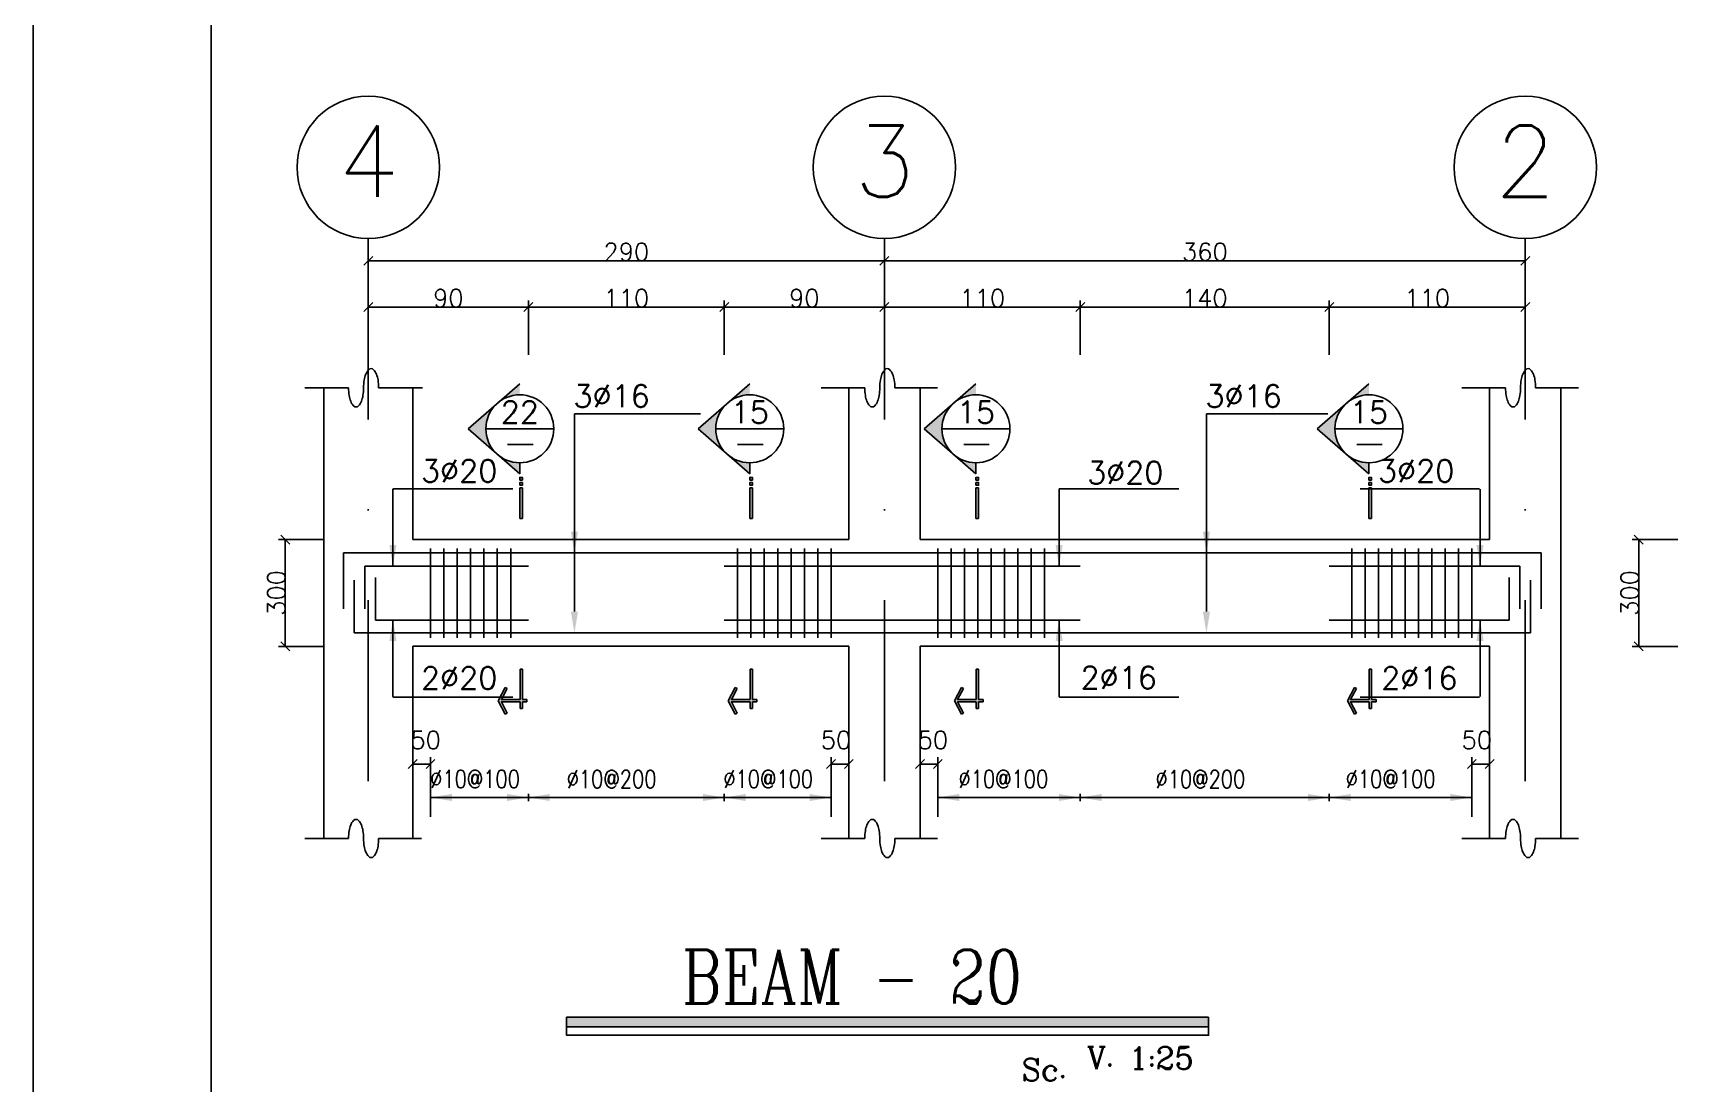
# Model space of a CAD drawing. Header units: millimetres. Extents: x -231 to 30223, y -7037 to 7120.
# Drawn here: x 9262 to 11124, y -4279 to -3098 of the extents above; entities that cross this region are included whole.
import ezdxf
from ezdxf.enums import TextEntityAlignment as Align

# ---------------------------------------------------------------- set-up
doc = ezdxf.new("R2010")
doc.units = ezdxf.units.MM
doc.linetypes.add('DASHDOTX2', pattern=[50.8, 25.4, -12.7, 0, -12.7])
for name, color, linetype in [('2', 2, 'Continuous'), ('3', 3, 'Continuous'), ('44', 150, 'Continuous'), ('5', 7, 'Continuous'), ('ax', 1, 'DASHDOTX2'), ('CADR', 2, 'Continuous'), ('COV', 4, 'Continuous'), ('DIM', 1, 'Continuous'), ('DST', 1, 'Continuous'), ('HAT', 4, 'Continuous'), ('KH', 3, 'Continuous'), ('STT', 6, 'Continuous'), ('TEX', 4, 'Continuous'), ('TX', 2, 'Continuous'), ('TX1', 3, 'Continuous')]:
    doc.layers.add(name, color=color, linetype=linetype)
doc.styles.add('RC2', font='ROMANC.SHX', dxfattribs={"height": 25})
doc.styles.add('RC5', font='ROMANC.SHX', dxfattribs={"height": 50})
doc.styles.add('ROMANS', font='romans.shx')
doc.dimstyles.new('SC25', dxfattribs={"dimscale": 0.1, "dimtxt": 200, "dimasz": 0.5, "dimexe": 75, "dimexo": 0, "dimgap": 0, "dimtad": 1, "dimdec": 0, "dimlfac": 2.5, "dimdsep": 46, "dimtxsty": 'ROMANS', "dimblk": 'TIC', "dimcen": 0, "dimclrd": 44, "dimclre": 13, "dimclrt": 62, "dimadec": 0, "dimazin": 0, "dimtfac": 0.925926, "dimtdec": 0, "dimtix": 1, "dimtmove": 2, "dimatfit": 3, "dimldrblk": 'TIC', "dimfxl": 1, "dimtolj": 1, "dimarcsym": 0})
doc.dimstyles.new('SC50', dxfattribs={"dimscale": 0.1, "dimtxt": 200, "dimasz": 0.5, "dimexe": 75, "dimexo": 0, "dimgap": 0, "dimtad": 1, "dimdec": 0, "dimlfac": 0.5, "dimdsep": 46, "dimtxsty": 'ROMANS', "dimblk": 'TIC', "dimcen": 0, "dimclrd": 44, "dimclre": 1, "dimclrt": 62, "dimadec": 0, "dimazin": 0, "dimtfac": 0.925926, "dimtdec": 0, "dimtix": 1, "dimtmove": 2, "dimatfit": 3, "dimldrblk": 'TIC', "dimfxl": 1, "dimtolj": 1, "dimarcsym": 0})

# ---------------------------------------------------------------- blocks, each defined once
blk = doc.blocks.new('TIC')
blk.add_line((-100, -100), (100, 100))
blk = doc.blocks.new('*D483')
at = {"layer": 'DIM', "color": 1, "lineweight": -2, "transparency": 16777216}
for p, q in [((9638.6, -3405.7), (9638.6, -3398.2)), ((9818.6, -3459.5), (9818.6, -3398.2))]:
    blk.add_line(p, q, dxfattribs=at)
at = {"layer": 'DIM', "color": 44, "lineweight": -2, "transparency": 16777216}
blk.add_line((9638.7, -3405.7), (9818.6, -3405.7), dxfattribs=at)
at = {"layer": 'DIM', "color": 44, "lineweight": -2, "transparency": 16777216, "xscale": 0.05, "yscale": 0.05, "zscale": 0.05, "rotation": 180}
blk.add_blockref('TIC', (9638.6, -3405.7), dxfattribs=at)
at = {"layer": 'DIM', "color": 44, "lineweight": -2, "transparency": 16777216, "xscale": 0.05, "yscale": 0.05, "zscale": 0.05}
blk.add_blockref('TIC', (9818.6, -3405.7), dxfattribs=at)
at = {"layer": 'DIM', "color": 62, "transparency": 16777216, "insert": (9728.6, -3395.7), "char_height": 20, "attachment_point": 5, "style": 'ROMANS'}
blk.add_mtext('\\A1;90', dxfattribs=at)
blk = doc.blocks.new('*D484')
at = {"layer": 'DIM', "color": 1, "lineweight": -2, "transparency": 16777216}
for p, q in [((9638.6, -3353.7), (9638.6, -3346.2)), ((10218.6, -3353.7), (10218.6, -3346.2))]:
    blk.add_line(p, q, dxfattribs=at)
at = {"layer": 'DIM', "color": 44, "lineweight": -2, "transparency": 16777216}
blk.add_line((9638.7, -3353.7), (10218.6, -3353.7), dxfattribs=at)
at = {"layer": 'DIM', "color": 44, "lineweight": -2, "transparency": 16777216, "xscale": 0.05, "yscale": 0.05, "zscale": 0.05, "rotation": 180}
blk.add_blockref('TIC', (9638.6, -3353.7), dxfattribs=at)
at = {"layer": 'DIM', "color": 44, "lineweight": -2, "transparency": 16777216, "xscale": 0.05, "yscale": 0.05, "zscale": 0.05}
blk.add_blockref('TIC', (10218.6, -3353.7), dxfattribs=at)
at = {"layer": 'DIM', "color": 62, "transparency": 16777216, "insert": (9928.6, -3343.7), "char_height": 20, "attachment_point": 5, "style": 'ROMANS'}
blk.add_mtext('\\A1;290', dxfattribs=at)
blk = doc.blocks.new('*D485')
at = {"layer": 'DIM', "color": 13, "lineweight": -2, "transparency": 16777216}
for p, q in [((9589.4, -3666.9), (9537.9, -3666.9)), ((9589.4, -3786.9), (9537.9, -3786.9))]:
    blk.add_line(p, q, dxfattribs=at)
at = {"layer": 'DIM', "color": 44, "lineweight": -2, "transparency": 16777216}
blk.add_line((9545.4, -3666.9), (9545.4, -3786.8), dxfattribs=at)
at = {"layer": 'DIM', "color": 44, "lineweight": -2, "transparency": 16777216, "xscale": 0.05, "yscale": 0.05, "zscale": 0.05}
for p, rotation in [((9545.4, -3666.9), 90), ((9545.4, -3786.9), 270)]:
    blk.add_blockref('TIC', p, dxfattribs=dict(at, rotation=rotation))
at = {"layer": 'DIM', "color": 62, "transparency": 16777216, "insert": (9535.4, -3726.9), "char_height": 20, "attachment_point": 5, "rotation": 90, "style": 'ROMANS'}
blk.add_mtext('\\A1;300', dxfattribs=at)
blk = doc.blocks.new('*D761')
at = {"layer": 'DIM', "color": 1, "lineweight": -2, "transparency": 16777216}
for p, q in [((10718.4, -3459.5), (10718.4, -3398.2)), ((10938.6, -3406.6), (10938.6, -3398.2))]:
    blk.add_line(p, q, dxfattribs=at)
at = {"layer": 'DIM', "color": 44, "lineweight": -2, "transparency": 16777216}
blk.add_line((10718.5, -3405.7), (10938.6, -3405.7), dxfattribs=at)
at = {"layer": 'DIM', "color": 44, "lineweight": -2, "transparency": 16777216, "xscale": 0.05, "yscale": 0.05, "zscale": 0.05, "rotation": 180}
blk.add_blockref('TIC', (10718.4, -3405.7), dxfattribs=at)
at = {"layer": 'DIM', "color": 44, "lineweight": -2, "transparency": 16777216, "xscale": 0.05, "yscale": 0.05, "zscale": 0.05}
blk.add_blockref('TIC', (10938.6, -3405.7), dxfattribs=at)
at = {"layer": 'DIM', "color": 62, "transparency": 16777216, "insert": (10828.5, -3395.7), "char_height": 20, "attachment_point": 5, "style": 'ROMANS'}
blk.add_mtext('\\A1;110', dxfattribs=at)
blk = doc.blocks.new('*D487')
at = {"layer": 'DIM', "color": 1, "lineweight": -2, "transparency": 16777216}
for p, q in [((10038.6, -3459.5), (10038.6, -3398.2)), ((10218.6, -3405.7), (10218.6, -3398.2))]:
    blk.add_line(p, q, dxfattribs=at)
at = {"layer": 'DIM', "color": 44, "lineweight": -2, "transparency": 16777216}
blk.add_line((10218.6, -3405.7), (10038.7, -3405.7), dxfattribs=at)
at = {"layer": 'DIM', "color": 44, "lineweight": -2, "transparency": 16777216, "xscale": 0.05, "yscale": 0.05, "zscale": 0.05, "rotation": 180}
blk.add_blockref('TIC', (10038.6, -3405.7), dxfattribs=at)
at = {"layer": 'DIM', "color": 44, "lineweight": -2, "transparency": 16777216, "xscale": 0.05, "yscale": 0.05, "zscale": 0.05}
blk.add_blockref('TIC', (10218.6, -3405.7), dxfattribs=at)
at = {"layer": 'DIM', "color": 62, "transparency": 16777216, "insert": (10128.6, -3395.7), "char_height": 20, "attachment_point": 5, "style": 'ROMANS'}
blk.add_mtext('\\A1;90', dxfattribs=at)
blk = doc.blocks.new('*D488')
at = {"layer": 'DIM', "color": 1, "lineweight": -2, "transparency": 16777216}
for p, q in [((10218.6, -3405.7), (10218.6, -3398.2)), ((10438.6, -3459.5), (10438.6, -3398.2))]:
    blk.add_line(p, q, dxfattribs=at)
at = {"layer": 'DIM', "color": 44, "lineweight": -2, "transparency": 16777216}
blk.add_line((10218.7, -3405.7), (10438.6, -3405.7), dxfattribs=at)
at = {"layer": 'DIM', "color": 44, "lineweight": -2, "transparency": 16777216, "xscale": 0.05, "yscale": 0.05, "zscale": 0.05, "rotation": 180}
blk.add_blockref('TIC', (10218.6, -3405.7), dxfattribs=at)
at = {"layer": 'DIM', "color": 44, "lineweight": -2, "transparency": 16777216, "xscale": 0.05, "yscale": 0.05, "zscale": 0.05}
blk.add_blockref('TIC', (10438.6, -3405.7), dxfattribs=at)
at = {"layer": 'DIM', "color": 62, "transparency": 16777216, "insert": (10328.6, -3395.7), "char_height": 20, "attachment_point": 5, "style": 'ROMANS'}
blk.add_mtext('\\A1;110', dxfattribs=at)
blk = doc.blocks.new('*D489')
at = {"layer": 'DIM', "color": 1, "lineweight": -2, "transparency": 16777216}
for p, q in [((10438.6, -3459.5), (10438.6, -3398.2)), ((10718.4, -3459.5), (10718.4, -3398.2))]:
    blk.add_line(p, q, dxfattribs=at)
at = {"layer": 'DIM', "color": 44, "lineweight": -2, "transparency": 16777216}
blk.add_line((10438.7, -3405.7), (10718.4, -3405.7), dxfattribs=at)
at = {"layer": 'DIM', "color": 44, "lineweight": -2, "transparency": 16777216, "xscale": 0.05, "yscale": 0.05, "zscale": 0.05, "rotation": 180}
blk.add_blockref('TIC', (10438.6, -3405.7), dxfattribs=at)
at = {"layer": 'DIM', "color": 44, "lineweight": -2, "transparency": 16777216, "xscale": 0.05, "yscale": 0.05, "zscale": 0.05}
blk.add_blockref('TIC', (10718.4, -3405.7), dxfattribs=at)
at = {"layer": 'DIM', "color": 62, "transparency": 16777216, "insert": (10578.5, -3395.7), "char_height": 20, "attachment_point": 5, "style": 'ROMANS'}
blk.add_mtext('\\A1;140', dxfattribs=at)
blk = doc.blocks.new('*D490')
at = {"layer": 'DIM', "color": 1, "lineweight": -2, "transparency": 16777216}
for p, q in [((9818.6, -3405.7), (9818.6, -3398.2)), ((10038.6, -3459.5), (10038.6, -3398.2))]:
    blk.add_line(p, q, dxfattribs=at)
at = {"layer": 'DIM', "color": 44, "lineweight": -2, "transparency": 16777216}
blk.add_line((9818.7, -3405.7), (10038.6, -3405.7), dxfattribs=at)
at = {"layer": 'DIM', "color": 44, "lineweight": -2, "transparency": 16777216, "xscale": 0.05, "yscale": 0.05, "zscale": 0.05, "rotation": 180}
blk.add_blockref('TIC', (9818.6, -3405.7), dxfattribs=at)
at = {"layer": 'DIM', "color": 44, "lineweight": -2, "transparency": 16777216, "xscale": 0.05, "yscale": 0.05, "zscale": 0.05}
blk.add_blockref('TIC', (10038.6, -3405.7), dxfattribs=at)
at = {"layer": 'DIM', "color": 62, "transparency": 16777216, "insert": (9928.6, -3395.7), "char_height": 20, "attachment_point": 5, "style": 'ROMANS'}
blk.add_mtext('\\A1;110', dxfattribs=at)
blk = doc.blocks.new('EEE')
at = {"layer": '5'}
h = blk.add_hatch(color=256, dxfattribs=at)
h.paths.add_polyline_path([(-25.1, 28.8), (-58.1, 0), (-25.1, -28.8, -0.454846)])
h.paths.add_polyline_path([(-25.1, -28.8), (0, -50.6), (0, -38.2, -0.181206)])
h.paths.add_polyline_path([(0, 38.2), (0, 50.6), (-25.1, 28.8, -0.181206)])
h = blk.add_hatch(color=256, dxfattribs=at)
h.paths.add_polyline_path([(2.9, -57.6), (2.9, -54.7), (0, -54.7), (0, -57.6)])
h.paths.add_polyline_path([(0, -63.5), (2.9, -63.5), (2.9, -60.5), (0, -60.5)])
h.paths.add_polyline_path([(2.9, -66.4), (0, -66.4), (0, -100.6), (2.9, -100.6)])
blk.add_hatch(color=256, dxfattribs=at).paths.add_polyline_path([(0.4, -306.8), (0.4, -314.3), (2.9, -314.3), (2.9, -306.8), (8, -306.8), (8, -304.3), (2.9, -304.3), (2.9, -270), (0.4, -270), (0.4, -304.3), (-20.7, -304.3), (-14.1, -291.7), (-16.3, -290.5), (-24.2, -305.6), (-16.3, -320.7), (-14.1, -319.5), (-20.7, -306.8)])
at = {"layer": '2'}
for p, q in [((0, 50.6), (-58.1, 0)), ((0, -50.6), (-58.1, 0)), ((-38.2, 0), (38.2, 0)), ((0, -50.6), (0, -38.2)), ((2.9, -66.4), (0, -66.4)), ((0, -66.4), (0, -100.6)), ((2.9, -66.4), (2.9, -100.6)), ((2.9, -100.6), (0, -100.6)), ((2.9, -270), (0.4, -270)), ((-24.2, -305.6), (-16.3, -290.5)), ((-14.1, -291.7), (-16.3, -290.5)), ((-24.2, -305.6), (-16.3, -320.7)), ((2.9, -314.3), (0.4, -314.3)), ((8, -306.8), (8, -304.3)), ((-14.1, -319.5), (-16.3, -320.7))]:
    blk.add_line(p, q, dxfattribs=at)
for points in [[(0, -57.6), (2.9, -57.6), (2.9, -54.7), (0, -54.7)], [(0, -63.5), (2.9, -63.5), (2.9, -60.5), (0, -60.5)]]:
    blk.add_lwpolyline(points, close=True, dxfattribs=at)
for points in [[(0.4, -270), (0.4, -304.3)], [(2.9, -270), (2.9, -304.3)], [(0.4, -304.3), (-20.7, -304.3), (-14.1, -291.7)], [(0.4, -306.8), (-20.7, -306.8), (-14.1, -319.5)], [(0.4, -306.8), (0.4, -314.3)], [(8, -304.3), (2.9, -304.3)], [(8, -306.8), (2.9, -306.8)], [(2.9, -306.8), (2.9, -314.3)]]:
    blk.add_lwpolyline(points, dxfattribs=at)
blk.add_circle((0, 0), 38.2, dxfattribs=at)
at = {"layer": '3'}
blk.add_line((-13.7, -17.7), (15, -17.7), dxfattribs=at)
at = {"layer": 'TX1', "style": 'ROMANS'}
blk.add_attdef('B', text='', height=25, dxfattribs=at).set_placement((0, 18.7), align=Align.MIDDLE_CENTER)
blk = doc.blocks.new('*D491')
at = {"layer": 'DIM', "color": 13, "lineweight": -2, "transparency": 16777216}
for p, q in [((9688.6, -3919.1), (9688.6, -3911.6)), ((9708.6, -3978.4), (9708.6, -3911.6))]:
    blk.add_line(p, q, dxfattribs=at)
at = {"layer": 'DIM', "color": 44, "lineweight": -2, "transparency": 16777216}
blk.add_line((9708.6, -3919.1), (9688.7, -3919.1), dxfattribs=at)
at = {"layer": 'DIM', "color": 44, "lineweight": -2, "transparency": 16777216, "xscale": 0.05, "yscale": 0.05, "zscale": 0.05, "rotation": 180}
blk.add_blockref('TIC', (9688.6, -3919.1), dxfattribs=at)
at = {"layer": 'DIM', "color": 44, "lineweight": -2, "transparency": 16777216, "xscale": 0.05, "yscale": 0.05, "zscale": 0.05}
blk.add_blockref('TIC', (9708.6, -3919.1), dxfattribs=at)
at = {"layer": 'DIM', "color": 62, "transparency": 16777216, "insert": (9703.1, -3892.1), "char_height": 20, "attachment_point": 5, "style": 'ROMANS'}
blk.add_mtext('\\A1;50', dxfattribs=at)
blk = doc.blocks.new('*D492')
at = {"layer": 'DIM', "color": 13, "lineweight": -2, "transparency": 16777216}
for p, q in [((10158.6, -3978.4), (10158.6, -3911.6)), ((10178.6, -3919.1), (10178.6, -3911.6))]:
    blk.add_line(p, q, dxfattribs=at)
at = {"layer": 'DIM', "color": 44, "lineweight": -2, "transparency": 16777216}
blk.add_line((10158.7, -3919.1), (10178.6, -3919.1), dxfattribs=at)
at = {"layer": 'DIM', "color": 44, "lineweight": -2, "transparency": 16777216, "xscale": 0.05, "yscale": 0.05, "zscale": 0.05, "rotation": 180}
blk.add_blockref('TIC', (10158.6, -3919.1), dxfattribs=at)
at = {"layer": 'DIM', "color": 44, "lineweight": -2, "transparency": 16777216, "xscale": 0.05, "yscale": 0.05, "zscale": 0.05}
blk.add_blockref('TIC', (10178.6, -3919.1), dxfattribs=at)
at = {"layer": 'DIM', "color": 62, "transparency": 16777216, "insert": (10164.2, -3892.1), "char_height": 20, "attachment_point": 5, "style": 'ROMANS'}
blk.add_mtext('\\A1;50', dxfattribs=at)
blk = doc.blocks.new('*D493')
at = {"layer": 'DIM', "color": 13, "lineweight": -2, "transparency": 16777216}
for p, q in [((10258.6, -3919.1), (10258.6, -3911.6)), ((10278.6, -3978.4), (10278.6, -3911.6))]:
    blk.add_line(p, q, dxfattribs=at)
at = {"layer": 'DIM', "color": 44, "lineweight": -2, "transparency": 16777216}
blk.add_line((10278.6, -3919.1), (10258.7, -3919.1), dxfattribs=at)
at = {"layer": 'DIM', "color": 44, "lineweight": -2, "transparency": 16777216, "xscale": 0.05, "yscale": 0.05, "zscale": 0.05, "rotation": 180}
blk.add_blockref('TIC', (10258.6, -3919.1), dxfattribs=at)
at = {"layer": 'DIM', "color": 44, "lineweight": -2, "transparency": 16777216, "xscale": 0.05, "yscale": 0.05, "zscale": 0.05}
blk.add_blockref('TIC', (10278.6, -3919.1), dxfattribs=at)
at = {"layer": 'DIM', "color": 62, "transparency": 16777216, "insert": (10273.1, -3892.1), "char_height": 20, "attachment_point": 5, "style": 'ROMANS'}
blk.add_mtext('\\A1;50', dxfattribs=at)
blk = doc.blocks.new('*D494')
at = {"layer": 'DIM', "color": 13, "lineweight": -2, "transparency": 16777216}
for p, q in [((10878.6, -3978.4), (10878.6, -3911.6)), ((10898.6, -3919.1), (10898.6, -3911.6))]:
    blk.add_line(p, q, dxfattribs=at)
at = {"layer": 'DIM', "color": 44, "lineweight": -2, "transparency": 16777216}
blk.add_line((10878.7, -3919.1), (10898.6, -3919.1), dxfattribs=at)
at = {"layer": 'DIM', "color": 44, "lineweight": -2, "transparency": 16777216, "xscale": 0.05, "yscale": 0.05, "zscale": 0.05, "rotation": 180}
blk.add_blockref('TIC', (10878.6, -3919.1), dxfattribs=at)
at = {"layer": 'DIM', "color": 44, "lineweight": -2, "transparency": 16777216, "xscale": 0.05, "yscale": 0.05, "zscale": 0.05}
blk.add_blockref('TIC', (10898.6, -3919.1), dxfattribs=at)
at = {"layer": 'DIM', "color": 62, "transparency": 16777216, "insert": (10884.2, -3892.1), "char_height": 20, "attachment_point": 5, "style": 'ROMANS'}
blk.add_mtext('\\A1;50', dxfattribs=at)
blk = doc.blocks.new('*D495')
at = {"layer": 'DIM', "color": 1, "lineweight": -2, "transparency": 16777216}
for p, q in [((10218.6, -3353.7), (10218.6, -3346.2)), ((10938.6, -3353.7), (10938.6, -3346.2))]:
    blk.add_line(p, q, dxfattribs=at)
at = {"layer": 'DIM', "color": 44, "lineweight": -2, "transparency": 16777216}
blk.add_line((10218.7, -3353.7), (10938.6, -3353.7), dxfattribs=at)
at = {"layer": 'DIM', "color": 44, "lineweight": -2, "transparency": 16777216, "xscale": 0.05, "yscale": 0.05, "zscale": 0.05, "rotation": 180}
blk.add_blockref('TIC', (10218.6, -3353.7), dxfattribs=at)
at = {"layer": 'DIM', "color": 44, "lineweight": -2, "transparency": 16777216, "xscale": 0.05, "yscale": 0.05, "zscale": 0.05}
blk.add_blockref('TIC', (10938.6, -3353.7), dxfattribs=at)
at = {"layer": 'DIM', "color": 62, "transparency": 16777216, "insert": (10578.6, -3343.7), "char_height": 20, "attachment_point": 5, "style": 'ROMANS'}
blk.add_mtext('\\A1;360', dxfattribs=at)
blk = doc.blocks.new('*D509')
at = {"layer": 'DIM', "color": 13, "lineweight": -2, "transparency": 16777216}
for p, q in [((11110.1, -3666.9), (11058.6, -3666.9)), ((11110.1, -3786.9), (11058.6, -3786.9))]:
    blk.add_line(p, q, dxfattribs=at)
at = {"layer": 'DIM', "color": 44, "lineweight": -2, "transparency": 16777216}
blk.add_line((11066.1, -3666.9), (11066.1, -3786.8), dxfattribs=at)
at = {"layer": 'DIM', "color": 44, "lineweight": -2, "transparency": 16777216, "xscale": 0.05, "yscale": 0.05, "zscale": 0.05}
for p, rotation in [((11066.1, -3666.9), 90), ((11066.1, -3786.9), 270)]:
    blk.add_blockref('TIC', p, dxfattribs=dict(at, rotation=rotation))
at = {"layer": 'DIM', "color": 62, "transparency": 16777216, "insert": (11056.1, -3726.9), "char_height": 20, "attachment_point": 5, "rotation": 90, "style": 'ROMANS'}
blk.add_mtext('\\A1;300', dxfattribs=at)

msp = doc.modelspace()

# ---------------------------------------------------------------- linework, layer by layer
at = {"layer": '2'}
for centre in [(9638.630282, -3248.650895), (10218.630282, -3248.650895), (10938.630282, -3248.650895)]:
    msp.add_circle(centre, 80, dxfattribs=at)
at = {"layer": '3'}
for points in [[(10582.777349, -4203.688297), (9861.418134, -4203.688297), (9861.418134, -4214.349699), (10582.777349, -4214.349699)], [(10582.777349, -4214.349699), (9861.418134, -4214.349699), (9861.418134, -4223.944955), (10582.777349, -4223.944955)]]:
    msp.add_lwpolyline(points, close=True, dxfattribs=at)
msp.add_trace([(9861.418134, -4203.688297), (9861.418134, -4214.349699), (10582.777349, -4203.688297), (10582.777349, -4214.349699)], dxfattribs=at)
at = {"layer": 'ax', "ltscale": 8}
for p, q in [((9638.630282, -3328.650895), (9638.630282, -4022.598841)), ((10218.630282, -3328.650895), (10218.630282, -4022.598841)), ((10938.630282, -3328.650895), (10938.630282, -4022.598841))]:
    msp.add_line(p, q, dxfattribs=at)
at = {"layer": 'CADR', "color": 15}
msp.add_lwpolyline([(17672.062068, -164.718698), (17672.062068, -6104.718698), (9262.062068, -6104.718698), (9262.062068, -164.718698), (17672.062068, -164.718698)], dxfattribs=at)
at = {"layer": 'CADR'}
msp.add_lwpolyline([(17572.062068, -264.718698), (17572.062068, -6004.718698), (9462.062068, -6004.718698), (9462.062068, -264.718698)], close=True, dxfattribs=at)
at = {"layer": 'COV'}
for p, q in [((9588.630282, -3496.375468), (9588.630282, -4002.783152)), ((9688.630282, -3496.375468), (9688.630282, -3666.856874)), ((10178.630282, -3496.375468), (10178.630282, -3666.856874)), ((10258.630282, -3496.375468), (10258.630282, -3666.856874)), ((10898.630282, -3496.375468), (10898.630282, -3666.856874)), ((10978.630282, -3496.375468), (10978.630282, -3786.856874)), ((9688.630282, -3666.856874), (10178.630282, -3666.856874)), ((10258.630282, -3666.856874), (10898.630282, -3666.856874)), ((9688.630282, -3786.856874), (9688.630282, -4002.783152)), ((9688.630282, -3786.856874), (10178.630282, -3786.856874)), ((10178.630282, -3786.856874), (10178.630282, -4002.783152)), ((10258.630282, -3786.856874), (10258.630282, -4002.783152)), ((10258.630282, -3786.856874), (10898.630282, -3786.856874)), ((10898.630282, -3786.856874), (10898.630282, -4002.783152)), ((10978.630282, -3786.856874), (10978.630282, -4002.783152))]:
    msp.add_line(p, q, dxfattribs=at)
at = {"layer": 'DST'}
for p, q in [((9567.357282, -3496.375468), (9616.457622, -3496.375468)), ((9650.274432, -3496.375468), (9699.374772, -3496.375468)), ((10147.357282, -3496.375468), (10196.457622, -3496.375468)), ((10230.274432, -3496.375468), (10278.316715, -3496.375468)), ((10867.357282, -3496.375468), (10916.457622, -3496.375468)), ((10950.274432, -3496.375468), (10998.316715, -3496.375468)), ((9870.279618, -3525.721589), (10012.106222, -3525.721589)), ((9870.279618, -3681.856874), (9870.279618, -3525.721589)), ((10580.409694, -3525.721589), (10716.981075, -3525.721589)), ((10580.409694, -3681.856874), (10580.409694, -3525.721589)), ((9666.333463, -3696.856874), (9666.333463, -3610.376795)), ((9666.833463, -3609.876795), (9800.961711, -3609.876795)), ((9870.279618, -3747.856874), (9870.279618, -3603.789232)), ((10414.84662, -3696.856874), (10414.84662, -3610.376795)), ((10415.34662, -3609.876795), (10549.474868, -3609.876795)), ((10580.409694, -3747.856874), (10580.409694, -3603.789232)), ((10887.318398, -3609.876795), (10753.19015, -3609.876795)), ((10887.818398, -3696.856874), (10887.818398, -3610.376795)), ((9666.333463, -3756.856874), (9666.333463, -3843.336953)), ((10414.84662, -3756.856874), (10414.84662, -3843.336953)), ((10887.818398, -3756.856874), (10887.818398, -3843.336953)), ((9666.833463, -3843.836953), (9800.961711, -3843.836953)), ((10415.34662, -3843.836953), (10549.474868, -3843.836953)), ((10887.318398, -3843.836953), (10753.19015, -3843.836953)), ((9708.630282, -3960.715737), (9708.630282, -3952.715737)), ((9708.630282, -3956.715737), (10158.630282, -3956.715737)), ((9818.630282, -3960.715726), (9818.630282, -3952.715726)), ((9818.630282, -3960.715726), (9818.630282, -3952.715726)), ((9818.630282, -3960.715726), (9818.630282, -3952.715726)), ((9818.630282, -3960.715726), (9818.630282, -3952.715726)), ((10038.630282, -3960.715726), (10038.630282, -3952.715726)), ((10038.630282, -3960.715726), (10038.630282, -3952.715726)), ((10038.630282, -3960.715726), (10038.630282, -3952.715726)), ((10038.630282, -3960.715726), (10038.630282, -3952.715726)), ((10158.630282, -3960.715737), (10158.630282, -3952.715737)), ((10278.630282, -3960.715737), (10278.630282, -3952.715737)), ((10278.630282, -3956.715737), (10878.630282, -3956.715737)), ((10438.630282, -3960.715726), (10438.630282, -3952.715726)), ((10438.630282, -3960.715726), (10438.630282, -3952.715726)), ((10438.630282, -3960.715726), (10438.630282, -3952.715726)), ((10438.630282, -3960.715726), (10438.630282, -3952.715726)), ((10718.446055, -3960.715726), (10718.446055, -3952.715726)), ((10718.446055, -3960.715726), (10718.446055, -3952.715726)), ((10718.446055, -3960.715726), (10718.446055, -3952.715726)), ((10718.446055, -3960.715726), (10718.446055, -3952.715726)), ((10878.630282, -3960.715737), (10878.630282, -3952.715737)), ((10878.630282, -3960.715737), (10878.630282, -3952.715737)), ((9567.357282, -4002.783152), (9616.457622, -4002.783152)), ((9650.274432, -4002.783152), (9698.316715, -4002.783152)), ((10147.357282, -4002.783152), (10196.457622, -4002.783152)), ((10230.274432, -4002.783152), (10278.316715, -4002.783152)), ((10867.357282, -4002.783152), (10916.457622, -4002.783152)), ((10950.274432, -4002.783152), (10998.316715, -4002.783152))]:
    msp.add_line(p, q, dxfattribs=at)
for points in [[(9650.274432, -3496.375468, 0.0403680359), (9649.564791, -3487.600161, 0.0533262152), (9647.798253, -3481.165559, 0.0964678183), (9644.528988, -3476.029263, 0.2057382443), (9641.820229, -3474.865409, 0.2057382443), (9639.11147, -3476.029263, 0.0964678183), (9635.842205, -3481.165559, 0.0533262152), (9634.075667, -3487.600161, 0.0403680359), (9633.366027, -3496.375468, 0.0403680359)], [(10230.274432, -3496.375468, 0.0403680359), (10229.564791, -3487.600161, 0.0533262152), (10227.798253, -3481.165559, 0.0964678183), (10224.528988, -3476.029263, 0.2057382443), (10221.820229, -3474.865409, 0.2057382443), (10219.11147, -3476.029263, 0.0964678183), (10215.842205, -3481.165559, 0.0533262152), (10214.075667, -3487.600161, 0.0403680359), (10213.366027, -3496.375468, 0.0403680359)], [(10950.274432, -3496.375468, 0.0403680359), (10949.564791, -3487.600161, 0.0533262152), (10947.798253, -3481.165559, 0.0964678183), (10944.528988, -3476.029263, 0.2057382443), (10941.820229, -3474.865409, 0.2057382443), (10939.11147, -3476.029263, 0.0964678183), (10935.842205, -3481.165559, 0.0533262152), (10934.075667, -3487.600161, 0.0403680359), (10933.366027, -3496.375468, 0.0403680359)], [(9633.366027, -3496.375468, -0.0403680359), (9632.656387, -3505.150776, -0.0533262152), (9630.889848, -3511.585377, -0.0964678183), (9627.620583, -3516.721673, -0.2057382443), (9624.911824, -3517.885528, -0.2057382443), (9622.203065, -3516.721673, -0.0964678183), (9618.933801, -3511.585377, -0.0533262152), (9617.167262, -3505.150776, -0.0403680359), (9616.457622, -3496.375468, -0.0403680359)], [(10213.366027, -3496.375468, -0.0403680359), (10212.656387, -3505.150776, -0.0533262152), (10210.889848, -3511.585377, -0.0964678183), (10207.620583, -3516.721673, -0.2057382443), (10204.911824, -3517.885528, -0.2057382443), (10202.203065, -3516.721673, -0.0964678183), (10198.933801, -3511.585377, -0.0533262152), (10197.167262, -3505.150776, -0.0403680359), (10196.457622, -3496.375468, -0.0403680359)], [(10933.366027, -3496.375468, -0.0403680359), (10932.656387, -3505.150776, -0.0533262152), (10930.889848, -3511.585377, -0.0964678183), (10927.620583, -3516.721673, -0.2057382443), (10924.911824, -3517.885528, -0.2057382443), (10922.203065, -3516.721673, -0.0964678183), (10918.933801, -3511.585377, -0.0533262152), (10917.167262, -3505.150776, -0.0403680359), (10916.457622, -3496.375468, -0.0403680359)], [(9633.366027, -4002.783152, 0.0403680359), (9632.656387, -3994.007845, 0.0533262152), (9630.889848, -3987.573244, 0.0964678183), (9627.620583, -3982.436948, 0.2057382443), (9624.911824, -3981.273093, 0.2057382443), (9622.203065, -3982.436948, 0.0964678183), (9618.933801, -3987.573244, 0.0533262152), (9617.167262, -3994.007845, 0.0403680359), (9616.457622, -4002.783152, 0.0403680359)], [(10213.366027, -4002.783152, 0.0403680359), (10212.656387, -3994.007845, 0.0533262152), (10210.889848, -3987.573244, 0.0964678183), (10207.620583, -3982.436948, 0.2057382443), (10204.911824, -3981.273093, 0.2057382443), (10202.203065, -3982.436948, 0.0964678183), (10198.933801, -3987.573244, 0.0533262152), (10197.167262, -3994.007845, 0.0403680359), (10196.457622, -4002.783152, 0.0403680359)], [(10933.366027, -4002.783152, 0.0403680359), (10932.656387, -3994.007845, 0.0533262152), (10930.889848, -3987.573244, 0.0964678183), (10927.620583, -3982.436948, 0.2057382443), (10924.911824, -3981.273093, 0.2057382443), (10922.203065, -3982.436948, 0.0964678183), (10918.933801, -3987.573244, 0.0533262152), (10917.167262, -3994.007845, 0.0403680359), (10916.457622, -4002.783152, 0.0403680359)], [(9650.274432, -4002.783152, -0.0403680359), (9649.564791, -4011.55846, -0.0533262152), (9647.798253, -4017.993061, -0.0964678183), (9644.528988, -4023.129357, -0.2057382443), (9641.820229, -4024.293212, -0.2057382443), (9639.11147, -4023.129357, -0.0964678183), (9635.842205, -4017.993061, -0.0533262152), (9634.075667, -4011.55846, -0.0403680359), (9633.366027, -4002.783152, -0.0403680359)], [(10230.274432, -4002.783152, -0.0403680359), (10229.564791, -4011.55846, -0.0533262152), (10227.798253, -4017.993061, -0.0964678183), (10224.528988, -4023.129357, -0.2057382443), (10221.820229, -4024.293212, -0.2057382443), (10219.11147, -4023.129357, -0.0964678183), (10215.842205, -4017.993061, -0.0533262152), (10214.075667, -4011.55846, -0.0403680359), (10213.366027, -4002.783152, -0.0403680359)], [(10950.274432, -4002.783152, -0.0403680359), (10949.564791, -4011.55846, -0.0533262152), (10947.798253, -4017.993061, -0.0964678183), (10944.528988, -4023.129357, -0.2057382443), (10941.820229, -4024.293212, -0.2057382443), (10939.11147, -4023.129357, -0.0964678183), (10935.842205, -4017.993061, -0.0533262152), (10934.075667, -4011.55846, -0.0403680359), (10933.366027, -4002.783152, -0.0403680359)]]:
    msp.add_lwpolyline(points, format="xyb", dxfattribs=at)
for centre, start, end in [((9666.833463, -3610.376795), 90, 180), ((10415.34662, -3610.376795), 90, 180), ((9666.833463, -3843.336953), 180, 270), ((10415.34662, -3843.336953), 180, 270)]:
    msp.add_arc(centre, 0.5, start, end, dxfattribs=at)
for points in [[(9866.279618, -3657.856874), (9870.279618, -3681.856874), (9874.279618, -3657.856874)], [(10576.409694, -3657.856874), (10580.409694, -3681.856874), (10584.409694, -3657.856874)], [(9662.333463, -3672.856874), (9666.333463, -3696.856874), (9670.333463, -3672.856874)], [(10410.84662, -3672.856874), (10414.84662, -3696.856874), (10418.84662, -3672.856874)], [(10891.818398, -3672.856874), (10887.818398, -3696.856874), (10883.818398, -3672.856874)], [(9662.333463, -3780.856874), (9666.333463, -3756.856874), (9670.333463, -3780.856874)], [(9866.279618, -3747.856874), (9870.279618, -3771.856874), (9874.279618, -3747.856874)], [(10410.84662, -3780.856874), (10414.84662, -3756.856874), (10418.84662, -3780.856874)], [(10576.409694, -3747.856874), (10580.409694, -3771.856874), (10584.409694, -3747.856874)], [(10891.818398, -3780.856874), (10887.818398, -3756.856874), (10883.818398, -3780.856874)], [(9732.630282, -3952.715737), (9708.630282, -3956.715737), (9732.630282, -3960.715737)], [(9794.630282, -3952.715726), (9818.630282, -3956.715726), (9794.630282, -3960.715726)], [(9794.630282, -3952.715726), (9818.630282, -3956.715726), (9794.630282, -3960.715726)], [(9842.630282, -3952.715726), (9818.630282, -3956.715726), (9842.630282, -3960.715726)], [(9842.630282, -3952.715726), (9818.630282, -3956.715726), (9842.630282, -3960.715726)], [(10014.630282, -3952.715726), (10038.630282, -3956.715726), (10014.630282, -3960.715726)], [(10014.630282, -3952.715726), (10038.630282, -3956.715726), (10014.630282, -3960.715726)], [(10062.630282, -3952.715726), (10038.630282, -3956.715726), (10062.630282, -3960.715726)], [(10062.630282, -3952.715726), (10038.630282, -3956.715726), (10062.630282, -3960.715726)], [(10134.630282, -3952.715737), (10158.630282, -3956.715737), (10134.630282, -3960.715737)], [(10302.630282, -3952.715737), (10278.630282, -3956.715737), (10302.630282, -3960.715737)], [(10414.630282, -3952.715726), (10438.630282, -3956.715726), (10414.630282, -3960.715726)], [(10414.630282, -3952.715726), (10438.630282, -3956.715726), (10414.630282, -3960.715726)], [(10462.630282, -3952.715726), (10438.630282, -3956.715726), (10462.630282, -3960.715726)], [(10462.630282, -3952.715726), (10438.630282, -3956.715726), (10462.630282, -3960.715726)], [(10694.446055, -3952.715726), (10718.446055, -3956.715726), (10694.446055, -3960.715726)], [(10694.446055, -3952.715726), (10718.446055, -3956.715726), (10694.446055, -3960.715726)], [(10742.446055, -3952.715726), (10718.446055, -3956.715726), (10742.446055, -3960.715726)], [(10742.446055, -3952.715726), (10718.446055, -3956.715726), (10742.446055, -3960.715726)], [(10854.630282, -3952.715737), (10878.630282, -3956.715737), (10854.630282, -3960.715737)], [(10854.630282, -3952.715737), (10878.630282, -3956.715737), (10854.630282, -3960.715737)]]:
    msp.add_solid(points, dxfattribs=at)
at = {"layer": 'KH'}
for p, q in [((9708.630282, -3777.383693), (9708.630282, -3676.856874)), ((9723.630282, -3777.383693), (9723.630282, -3676.856874)), ((9738.630282, -3777.383693), (9738.630282, -3676.856874)), ((9753.630282, -3777.383693), (9753.630282, -3676.856874)), ((9768.630282, -3777.383693), (9768.630282, -3676.856874)), ((9783.630282, -3777.383693), (9783.630282, -3676.856874)), ((9798.630282, -3777.383693), (9798.630282, -3676.856874)), ((10053.630282, -3777.383693), (10053.630282, -3676.856874)), ((10068.630282, -3777.383693), (10068.630282, -3676.856874)), ((10083.630282, -3777.383693), (10083.630282, -3676.856874)), ((10098.630282, -3777.383693), (10098.630282, -3676.856874)), ((10113.630282, -3777.383693), (10113.630282, -3676.856874)), ((10128.630282, -3777.383693), (10128.630282, -3676.856874)), ((10143.630282, -3777.383693), (10143.630282, -3676.856874)), ((10158.630282, -3777.383693), (10158.630282, -3676.856874)), ((10278.630282, -3777.383693), (10278.630282, -3676.856874)), ((10293.630282, -3777.383693), (10293.630282, -3676.856874)), ((10308.630282, -3777.383693), (10308.630282, -3676.856874)), ((10323.630282, -3777.383693), (10323.630282, -3676.856874)), ((10338.630282, -3777.383693), (10338.630282, -3676.856874)), ((10353.630282, -3777.383693), (10353.630282, -3676.856874)), ((10368.630282, -3777.383693), (10368.630282, -3676.856874)), ((10368.630282, -3777.383693), (10368.630282, -3676.856874)), ((10383.630282, -3777.383693), (10383.630282, -3676.856874)), ((10398.630282, -3777.383693), (10398.630282, -3676.856874)), ((10743.630282, -3777.383693), (10743.630282, -3676.856874)), ((10758.630282, -3777.383693), (10758.630282, -3676.856874)), ((10773.630282, -3777.383693), (10773.630282, -3676.856874)), ((10788.630282, -3777.383693), (10788.630282, -3676.856874)), ((10803.630282, -3777.383693), (10803.630282, -3676.856874)), ((10818.630282, -3777.383693), (10818.630282, -3676.856874)), ((10833.630282, -3777.383693), (10833.630282, -3676.856874)), ((10848.630282, -3777.383693), (10848.630282, -3676.856874)), ((10863.630282, -3777.383693), (10863.630282, -3676.856874)), ((10878.630282, -3777.383693), (10878.630282, -3676.856874))]:
    msp.add_line(p, q, dxfattribs=at)
at = {"layer": 'STT'}
for p, q in [((9610.630282, -3681.856874), (10956.630282, -3681.856874)), ((9610.630282, -3744.666372), (9610.630282, -3681.856874)), ((10956.630282, -3744.666372), (10956.630282, -3681.856874)), ((9634.630282, -3696.856874), (9818.630282, -3696.856874)), ((9634.630282, -3744.666372), (9634.630282, -3696.856874)), ((10038.630282, -3696.856874), (10438.630282, -3696.856874)), ((10932.630282, -3696.856874), (10718.446055, -3696.856874)), ((10932.630282, -3744.666372), (10932.630282, -3696.856874)), ((9622.630282, -3771.856874), (9622.630282, -3712.48647)), ((9646.630282, -3757.383693), (9646.630282, -3709.574195)), ((10920.630282, -3757.383693), (10920.630282, -3709.574195)), ((10944.630282, -3771.856874), (10944.630282, -3712.48647)), ((9646.630282, -3757.383693), (9818.630282, -3757.383693)), ((10038.630282, -3757.383693), (10438.630282, -3757.383693)), ((10920.630282, -3757.383693), (10718.446055, -3757.383693)), ((9622.630282, -3771.856874), (10944.630282, -3771.856874))]:
    msp.add_line(p, q, dxfattribs=at)

# ---------------------------------------------------------------- block references
at = {"layer": 'HAT'}
for p, values in [((9808.915918, -3542.453094), {'B': '22'}), ((10067.316349, -3542.453094), {'B': '15'}), ((10321.400397, -3542.453094), {'B': '15'}), ((10762.953843, -3542.453094), {'B': '15'})]:
    msp.add_blockref('EEE', p, dxfattribs=at).add_auto_attribs(values)

# ---------------------------------------------------------------- texts
at = {"layer": '44', "style": 'RC5', "width": 0.8}
msp.add_text('BEAM - 20', height=60, dxfattribs=at).set_placement((9990.792011, -4188.063699))
at = {"layer": 'TEX', "color": 2, "style": 'RC2'}
for s, p in [('V. 1:25', (10446.183301, -4262.066773)), ('Sc. ', (10372.821177, -4275.067163))]:
    msp.add_text(s, height=25, dxfattribs=at).set_placement(p)
at = {"layer": 'TX', "style": 'ROMANS'}
for s, p in [('4', (9638.630282, -3241.778904)), ('3', (10218.630282, -3241.778904)), ('2', (10938.630282, -3241.778904))]:
    msp.add_text(s, height=80, dxfattribs=at).set_placement(p, align=Align.MIDDLE)
at = {"layer": 'TX1', "style": 'ROMANS'}
for s, p in [('3%%C16', (9869.182216, -3518.134099)), ('3%%C16', (10579.312292, -3518.134099)), ('3%%C20', (9697.854937, -3602.289305)), ('3%%C20', (10446.368095, -3604.205285)), ('3%%C20', (10773.160822, -3602.289305)), ('2%%C20', (9697.854937, -3835.039831)), ('2%%C16', (10438.938473, -3834.539831)), ('2%%C16', (10776.782003, -3835.039831))]:
    msp.add_text(s, height=25, dxfattribs=at).set_placement(p)
at = {"layer": 'TX1', "style": 'ROMANS', "width": 0.8}
for s, p in [('%%c10@100', (9708.178888, -3945.977098)), ('%%c10@200', (9861.637163, -3946.090458)), ('%%c10@100', (10037.612822, -3945.977098)), ('%%c10@100', (10301.837482, -3945.977098)), ('%%c10@200', (10523.191973, -3946.090458)), ('%%c10@100', (10736.914082, -3945.977098))]:
    msp.add_text(s, height=20, dxfattribs=at).set_placement(p)

# ---------------------------------------------------------------- dimensions: what is measured, and where the dimension line sits
at = {"layer": 'DIM'}
for base, p1, p2, picture, middle in [((10218.630282, -3353.650895), (9638.630282, -3353.650895), (10218.630282, -3353.650895), '*D484', (9928.630282, -3343.650895)), ((10938.630282, -3353.650895), (10218.630282, -3353.650895), (10938.630282, -3353.650895), '*D495', (10578.630282, -3343.650895)), ((9818.630282, -3405.728608), (9638.630282, -3405.728608), (9818.630282, -3459.544912), '*D483', (9728.630282, -3395.728608)), ((10038.630282, -3405.728608), (9818.630282, -3405.728608), (10038.630282, -3459.544912), '*D490', (9928.630282, -3395.728608)), ((10438.630282, -3405.728608), (10218.630282, -3405.728608), (10438.630282, -3459.544912), '*D488', (10328.630282, -3395.728608)), ((10718.446055, -3405.728608), (10438.630282, -3459.544912), (10718.446055, -3459.544912), '*D489', (10578.538168, -3395.728608)), ((10938.630282, -3405.728608), (10718.446055, -3459.544912), (10938.630282, -3406.641438), '*D761', (10828.538168, -3395.728608))]:
    dim = msp.add_linear_dim(base=base, p1=p1, p2=p2, dimstyle='SC50', dxfattribs=at)
    dim.commit()
    dim.dimension.update_dxf_attribs({"geometry": picture, "text_midpoint": middle})
for base, p1, p2, angle, dimstyle, picture, middle in [((10038.630282, -3405.728608), (10218.630282, -3405.728608), (10038.630282, -3459.544912), 180, 'SC50', '*D487', (10128.630282, -3395.728608)), ((9545.355299, -3786.856874), (9589.355299, -3666.856874), (9589.355299, -3786.856874), 90, 'SC25', '*D485', (9535.355299, -3726.856874)), ((11066.088497, -3786.856874), (11110.088497, -3666.856874), (11110.088497, -3786.856874), 90, 'SC25', '*D509', (11056.088497, -3726.856874))]:
    dim = msp.add_linear_dim(base=base, p1=p1, p2=p2, angle=angle, dimstyle=dimstyle, dxfattribs=at)
    dim.commit()
    dim.dimension.update_dxf_attribs({"geometry": picture, "text_midpoint": middle})
for base, p1, p2, picture, middle in [((9688.630282, -3919.111148), (9708.630282, -3978.442444), (9688.630282, -3919.111148), '*D491', (9703.105941, -3892.111148)), ((10258.630282, -3919.111148), (10278.630282, -3978.442444), (10258.630282, -3919.111148), '*D493', (10273.105941, -3892.111148))]:
    dim = msp.add_linear_dim(base=base, p1=p1, p2=p2, dimstyle='SC25', dxfattribs=at)
    dim.commit()
    dim.dimension.update_dxf_attribs({"geometry": picture, "text_midpoint": middle, "dimtype": 160})
for base, p1, p2, picture, middle in [((10178.630282, -3919.111148), (10158.630282, -3978.442444), (10178.630282, -3919.111148), '*D492', (10164.154623, -3892.111148)), ((10898.630282, -3919.111148), (10878.630282, -3978.442444), (10898.630282, -3919.111148), '*D494', (10884.154623, -3892.111148))]:
    dim = msp.add_linear_dim(base=base, p1=p1, p2=p2, angle=180, dimstyle='SC25', dxfattribs=at)
    dim.commit()
    dim.dimension.update_dxf_attribs({"geometry": picture, "text_midpoint": middle, "dimtype": 160})

doc.saveas('drawing.dxf')
